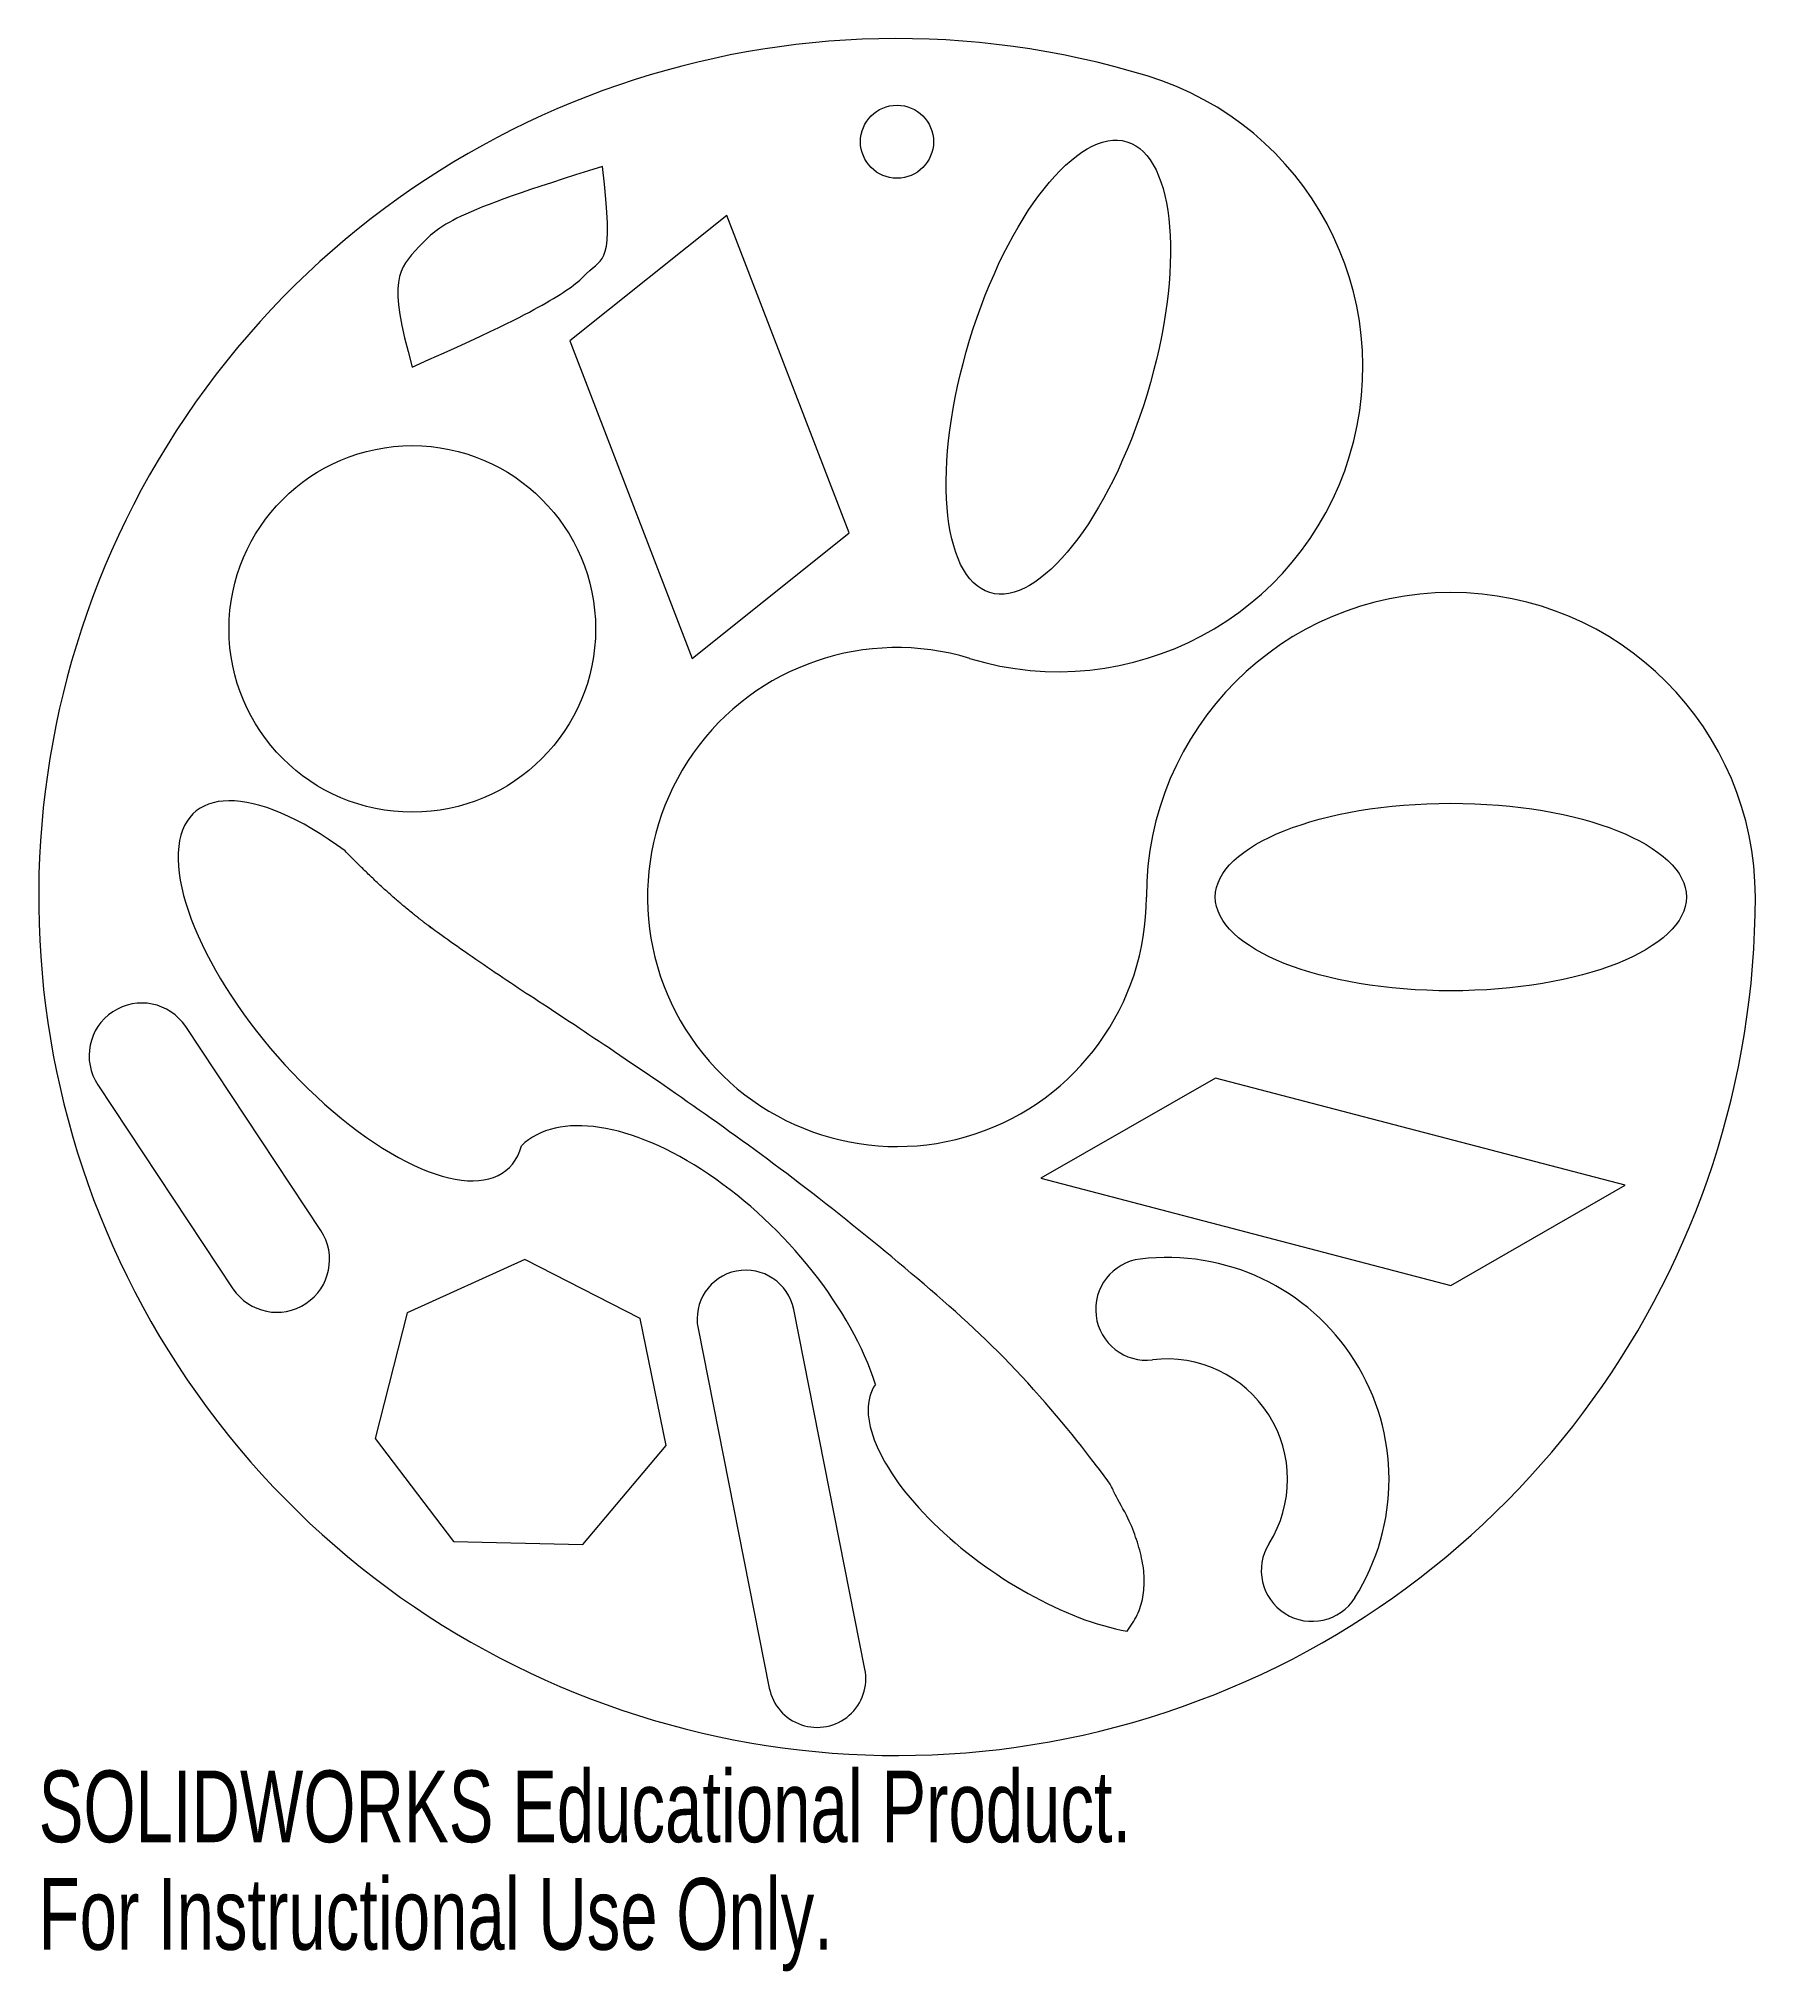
# Model space of a CAD drawing. Header units: inches. Extents: x -2.28 to 2.28, y -2.85 to 2.28.
import ezdxf

# ---------------------------------------------------------------- set-up
doc = ezdxf.new("R2010")
doc.units = ezdxf.units.IN
doc.header["$MEASUREMENT"] = 0
doc.styles.add('SLDTEXTSTYLE0', font='TXT', dxfattribs={"width": 0.7})

msp = doc.modelspace()

# ---------------------------------------------------------------- linework, layer by layer
at = {"color": 7, "linetype": 'Continuous', "lineweight": 15}
for p, q in [((-0.4516, 1.8096), (-0.8684, 1.4763)), ((-0.1274, 0.9668), (-0.4516, 1.8096)), ((-0.8684, 1.4763), (-0.5442, 0.6335)), ((-0.5442, 0.6335), (-0.1274, 0.9668)), ((-1.5299, -0.8853), (-1.8885, -0.3441)), ((-2.1217, -0.4986), (-1.7631, -1.0398)), ((0.8453, -0.4805), (0.3821, -0.7468)), ((1.9338, -0.7653), (0.8453, -0.4805)), ((0.3821, -0.7468), (1.4706, -1.0316)), ((1.4706, -1.0316), (1.9338, -0.7653)), ((-0.9877, -0.9626), (-1.3008, -1.1042)), ((-0.6817, -1.1191), (-0.9877, -0.9626)), ((-1.3008, -1.1042), (-1.3852, -1.4373)), ((-0.6133, -1.4558), (-0.6817, -1.1191)), ((-0.0851, -2.0498), (-0.2743, -1.095)), ((-0.5283, -1.1454), (-0.3392, -2.1002)), ((-1.3852, -1.4373), (-1.1775, -1.711)), ((-0.834, -1.7193), (-0.6133, -1.4558)), ((-1.1775, -1.711), (-0.834, -1.7193))]:
    msp.add_line(p, q, dxfattribs=at)
for centre, radius in [((0, 2.0053), 0.097), ((-1.2869, 0.7118), 0.4866)]:
    msp.add_circle(centre, radius, dxfattribs=at)
for centre, radius, start, end in [((0, 0), 2.279, 73.0631, 0), ((0.4284, 1.4068), 0.8084, 253.0631, 73.0631), ((1.4706, 0), 0.8084, 0, 180), ((0, 0), 0.6623, 73.0631, 0), ((-2.0051, -0.4213), 0.1399, 33.5291, 213.5291), ((-1.6465, -0.9626), 0.1399, 213.5291, 33.5291), ((0.6623, -1.095), 0.1348, 96.9614, 276.9614), ((0.7173, -1.5461), 0.5892, 327.8136, 96.9614), ((-0.4013, -1.1202), 0.1295, 11.2047, 191.2047), ((0.7173, -1.5461), 0.3197, 327.8136, 96.9614), ((1.102, -1.7882), 0.1348, 147.8136, 327.8136), ((-0.2121, -2.075), 0.1295, 191.2047, 11.2047)]:
    msp.add_arc(centre, radius, start, end, dxfattribs=at)
for centre, major_axis, ratio in [((0.4284, 1.4068), (-0.1822, -0.5985), 0.393493), ((1.4706, 0), (-0.6254, 0), 0.398083)]:
    msp.add_ellipse(centre, major_axis=major_axis, ratio=ratio, dxfattribs=at)
for centre, major_axis, ratio, start_param, end_param in [((-1.4494, -0.2489), (-0.4148, 0.4742), 0.41562, 5.191011, 9.693572), ((-0.5442, -1.1289), (-0.4529, 0.4687), 0.50676, 3.935097, 6.283185), ((0.3821, -1.5976), (-0.4394, 0.3036), 0.433894, 0, 2.38374)]:
    msp.add_ellipse(centre, major_axis=major_axis, ratio=ratio, start_param=start_param, end_param=end_param, dxfattribs=at)
for points, knots in [([(-0.7817, 1.9397), (-1.1887, 1.8133), (-1.2135, 1.7849), (-1.3249, 1.6674), (-1.3532, 1.6398), (-1.2869, 1.4068)], [0, 0, 0, 0, 0.5, 0.5, 1, 1, 1, 1]), ([(-1.2869, 1.4068), (-1.0388, 1.5182), (-0.9877, 1.5459), (-0.8758, 1.6095), (-0.8465, 1.6316), (-0.7794, 1.7024), (-0.7507, 1.6717), (-0.7817, 1.9397)], [0, 0, 0, 0, 0.25, 0.25, 0.5, 0.5, 1, 1, 1, 1])]:
    msp.add_open_spline(points, degree=3, knots=knots, dxfattribs=at)
msp.add_open_spline([(0.6107, -1.9491), (1.01, -1.4598), (-1.0947, -0.1354), (-1.0947, -0.2563), (-1.4655, 0.1225)], degree=4, dxfattribs=at)

# ---------------------------------------------------------------- texts
at = {"color": 7, "linetype": 'Continuous', "char_height": 0.1903, "attachment_point": 1, "style": 'SLDTEXTSTYLE0'}
for s, insert in [('SOLIDWORKS Educational Product.', (-2.279, -2.3191)), ('For Instructional Use Only.', (-2.279, -2.6046))]:
    msp.add_mtext(s, dxfattribs=dict(at, insert=insert))

doc.saveas('drawing.dxf')
